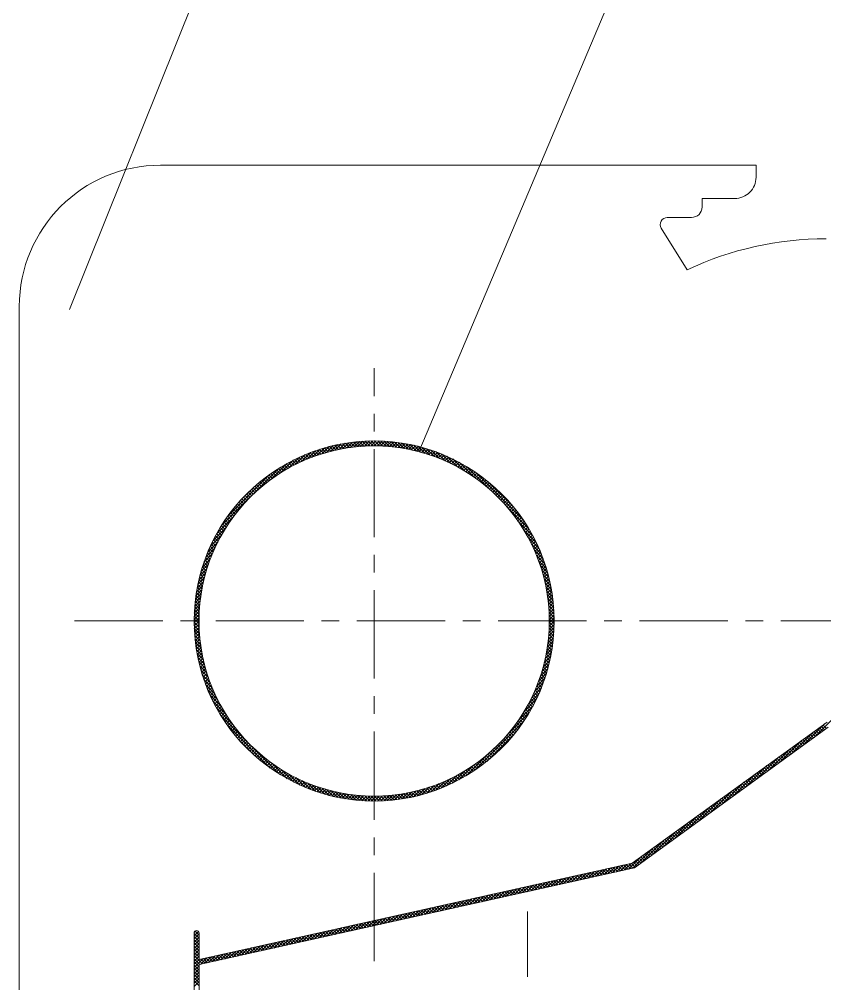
# Model space of a CAD drawing. Header units: millimetres. Extents: x -394 to 6212, y -2458 to 809.
# Drawn here: x 5214.54 to 5237.34, y -1843.11 to -1815.8 of the extents above; entities that cross this region are included whole.
import ezdxf

# ---------------------------------------------------------------- set-up
doc = ezdxf.new("R2010")
doc.units = ezdxf.units.MM
doc.linetypes.add('CENTERX2', pattern=[4, 2.5, -0.5, 0.5, -0.5])
for name, color, linetype, lineweight, true_color in [('1', 1, 'Continuous', 18, 0xff0000), ('2', 2, 'Continuous', 18, 0xffff00), ('3', 3, 'CENTERX2', 18, 0x00ff00)]:
    doc.layers.add(name, color=color, linetype=linetype, lineweight=lineweight, true_color=true_color)
pattern_1 = [(45, (4901.191079699555, -2369.496742959235), (-0.04490128060534576, 0.04490128060534577), []), (135, (4901.191079699555, -2369.496742959235), (-0.04490128060534577, -0.04490128060534576), [])]

msp = doc.modelspace()

# ---------------------------------------------------------------- hatches: boundary and pattern name
at = {"layer": '2'}
h = msp.add_hatch(dxfattribs=at)
h.set_pattern_fill('ANSI37', color=256, scale=0.02, style=0)
h.set_pattern_definition(pattern_1)
edge = h.paths.add_edge_path(flags=0)
edge.add_line((5224.584471775882, -1827.87988312264), (5224.584471775882, -1827.741493606592))
edge.add_arc((5224.584471806277, -1832.83928673585), 5.097793129258321, 90.00000034162359, 179.9999999999987)
edge.add_line((5219.486678677019, -1832.839286705454), (5219.625068193068, -1832.839286705454))
edge.add_arc((5224.584471805451, -1832.839286735024), 4.959403612384222, 90.00000034162298, 180, ccw=False)
edge = h.paths.add_edge_path(flags=0)
edge.add_line((5224.584471775882, -1827.741493606592), (5224.584471775882, -1827.87988312264))
edge.add_arc((5224.584471746311, -1832.839286735024), 4.959403612384222, 0, 89.99999965837702, ccw=False)
edge.add_line((5229.543875358696, -1832.839286705454), (5229.682264874745, -1832.839286705454))
edge.add_arc((5224.584471745487, -1832.83928673585), 5.09779312925815, 0, 89.99999965837769)
h = msp.add_hatch(dxfattribs=at)
h.set_pattern_fill('ANSI37', color=256, scale=0.02, style=0)
h.set_pattern_definition(pattern_1)
edge = h.paths.add_edge_path(flags=0)
edge.add_line((5224.584471775882, -1827.741493606592), (5224.584471775882, -1827.87988312264))
edge.add_arc((5224.584471746311, -1832.839286735024), 4.959403612384222, 0, 89.99999965837702, ccw=False)
edge.add_line((5229.543875358696, -1832.839286705454), (5229.682264874745, -1832.839286705454))
edge.add_arc((5224.584471745487, -1832.83928673585), 5.09779312925815, 0, 89.99999965837769)
edge = h.paths.add_edge_path(flags=0)
edge.add_arc((5224.584471806277, -1832.83928673585), 5.097793129258321, 90.00000034162359, 179.9999999999987)
edge.add_line((5219.486678677019, -1832.839286705454), (5219.625068193068, -1832.839286705454))
edge.add_arc((5224.584471805451, -1832.839286735024), 4.959403612384222, 90.00000034162298, 180, ccw=False)
edge.add_line((5224.584471775882, -1827.87988312264), (5224.584471775882, -1827.741493606592))
edge = h.paths.add_edge_path(flags=0)
edge.add_arc((5224.584471745487, -1832.83928673585), 5.09779312925815, 0, 89.99999965837769)
edge.add_line((5224.584471775882, -1827.741493606592), (5224.584471775882, -1827.87988312264))
edge.add_arc((5224.584471746311, -1832.839286735024), 4.959403612384222, 0, 89.99999965837702, ccw=False)
edge.add_arc((5224.584471746311, -1832.839286675884), 4.959403612384278, 270.0000003416236, 360, ccw=False)
edge.add_line((5224.584471775882, -1837.798690288269), (5224.584471775882, -1837.937079804317))
edge.add_arc((5224.584471745487, -1832.839286675059), 5.097793129258321, 270.0000003416236, 359.9999999999987)
edge = h.paths.add_edge_path(flags=0)
edge.add_arc((5224.584471805451, -1832.839286675885), 4.959403612383994, 179.9999999999974, 269.999999658379, ccw=False)
edge.add_arc((5224.584471805451, -1832.839286735024), 4.959403612384222, 90.00000034162298, 180, ccw=False)
edge.add_line((5224.584471775882, -1827.87988312264), (5224.584471775882, -1827.741493606592))
edge.add_arc((5224.584471806277, -1832.83928673585), 5.097793129258321, 90.00000034162359, 179.9999999999987)
edge.add_arc((5224.584471806276, -1832.839286675059), 5.097793129258093, 180, 269.9999996583783)
edge.add_line((5224.584471775882, -1837.937079804317), (5224.584471775882, -1837.798690288269))

# ---------------------------------------------------------------- linework, layer by layer
at = {"layer": '1'}
for p, q in [((5218.535799893686, -1819.933680635596), (5235.397673179662, -1819.933680635596)), ((5235.397673179662, -1820.276869690565), (5235.397673179662, -1819.933680635596)), ((5233.871555007129, -1820.876869690567), (5233.871555007129, -1821.115015492106)), ((5234.797673179663, -1820.876869690567), (5233.871555007129, -1820.876869690567)), ((5233.57155500713, -1821.415015492105), (5232.88599987593, -1821.415015492105)), ((5232.716443324317, -1821.721084223625), (5233.450909612658, -1822.895167945952)), ((5214.535799893686, -1823.933680635596), (5214.535799893686, -1889.184446509322)), ((5224.584471775882, -1827.846302406057), (5224.584471775882, -1827.846302406057)), ((5237.410111986458, -1835.699139753716), (5231.895515708105, -1839.695304799298)), ((5237.443393359562, -1835.84592755444), (5231.953536861424, -1839.824164860629)), ((5231.895515708105, -1839.695304799298), (5219.625068193067, -1842.427209780292)), ((5231.953536861424, -1839.824164860629), (5219.625068193067, -1842.568987730524)), ((5219.486678677019, -1841.674509295432), (5219.486678677019, -1871.471872856276)), ((5219.625068193068, -1841.674509295432), (5219.625068193067, -1842.427209780292)), ((5219.625068193067, -1842.568987730524), (5219.625068193068, -1870.549139414394))]:
    msp.add_line(p, q, dxfattribs=at)
for radius in [5.097793098862894, 4.959403582814048]:
    msp.add_circle((5224.584471775882, -1832.839286705454), radius, dxfattribs=at)
for centre, radius, start, end in [((5218.535799893686, -1823.933680635596), 4, 90, 180), ((5234.797673179663, -1820.276869690567), 0.6000000000000227, 270, 1.856426156476626e-10), ((5233.57155500713, -1821.115015492106), 0.2999999999999545, 270, 0), ((5232.88599987593, -1821.615015492106), 0.2000000000000455, 90, 212.0286773270411), ((5237.370058099216, -1831.231616712658), 9.21173723570251, 89.91034881302514, 115.1792525339292), ((5219.555873435042, -1841.674509295432), 0.06919475802442321, 0, 180)]:
    msp.add_arc(centre, radius, start, end, dxfattribs=at)
at = {"layer": '2'}
for p, q in [((5215.954444353891, -1824.02298628805), (5222.86689833227, -1806.796233191654)), ((5225.880343381714, -1827.979471178818), (5234.750087356412, -1806.979707317186)), ((5237.044356825023, -1836.135090309199), (5237.644773710324, -1835.534673423898)), ((5236.718214383304, -1836.371430189708), (5237.338903222616, -1835.750741350395)), ((5237.13252855089, -1836.071196462553), (5237.033433085518, -1835.972100997181)), ((5237.184598501231, -1836.033463851683), (5237.085503035859, -1835.934368386311)), ((5237.236668451572, -1835.995731240814), (5237.137572986198, -1835.896635775441)), ((5237.288738401912, -1835.957998629944), (5237.18964293654, -1835.858903164571)), ((5237.340808352253, -1835.920266019074), (5237.24171288688, -1835.821170553701)), ((5237.392878302594, -1835.882533408203), (5237.293782837221, -1835.78343794283)), ((5236.065929499865, -1836.844109950725), (5236.686618339177, -1836.223421111413)), ((5236.392071941585, -1836.607770070216), (5237.012760780896, -1835.987081230904)), ((5236.768038898505, -1836.335324738644), (5236.668943433133, -1836.236229273271)), ((5236.820108848847, -1836.297592127774), (5236.721013383473, -1836.198496662401)), ((5236.872178799187, -1836.259859516904), (5236.773083333815, -1836.160764051531)), ((5236.924248749528, -1836.222126906034), (5236.825153284155, -1836.123031440661)), ((5236.976318699869, -1836.184394295164), (5236.877223234495, -1836.085298829791)), ((5237.028388650208, -1836.146661684294), (5236.929293184837, -1836.047566218921)), ((5237.08045860055, -1836.108929073423), (5236.981363135177, -1836.009833608051)), ((5235.739787058145, -1837.080449831234), (5236.360475897458, -1836.459760991921)), ((5236.403549246122, -1836.599453014734), (5236.304453780748, -1836.500357549362)), ((5236.455619196461, -1836.561720403864), (5236.35652373109, -1836.462624938491)), ((5236.507689146802, -1836.523987792994), (5236.40859368143, -1836.424892327621)), ((5236.559759097144, -1836.486255182124), (5236.46066363177, -1836.387159716751)), ((5236.611829047483, -1836.448522571254), (5236.512733582112, -1836.349427105881)), ((5236.663898997825, -1836.410789960384), (5236.564803532451, -1836.311694495011)), ((5236.715968948165, -1836.373057349514), (5236.616873482792, -1836.273961884141)), ((5235.413644616426, -1837.316789711742), (5236.034333455738, -1836.69610087243)), ((5236.039059593736, -1836.863581290825), (5235.939964128364, -1836.764485825452)), ((5236.091129544077, -1836.825848679954), (5235.992034078704, -1836.726753214582)), ((5236.143199494418, -1836.788116069084), (5236.044104029045, -1836.689020603711)), ((5236.195269444758, -1836.750383458214), (5236.096173979387, -1836.651287992841)), ((5236.2473393951, -1836.712650847344), (5236.148243929726, -1836.613555381972)), ((5236.29940934544, -1836.674918236474), (5236.200313880067, -1836.575822771102)), ((5236.35147929578, -1836.637185625604), (5236.252383830408, -1836.538090160232)), ((5235.087502174706, -1837.553129592251), (5235.70819101402, -1836.932440752938)), ((5235.674569941352, -1837.127709566915), (5235.575474475979, -1837.028614101542)), ((5235.726639891693, -1837.089976956045), (5235.62754442632, -1836.990881490672)), ((5235.778709842033, -1837.052244345175), (5235.679614376661, -1836.953148879802)), ((5235.830779792374, -1837.014511734305), (5235.731684327001, -1836.915416268932)), ((5235.882849742715, -1836.976779123434), (5235.783754277342, -1836.877683658062)), ((5235.934919693055, -1836.939046512565), (5235.835824227683, -1836.839951047192)), ((5235.986989643397, -1836.901313901694), (5235.887894178023, -1836.802218436322)), ((5234.761359732986, -1837.78946947276), (5235.3820485723, -1837.168780633447)), ((5235.258010338627, -1837.429570453875), (5235.158914873254, -1837.330474988502)), ((5235.310080288968, -1837.391837843005), (5235.210984823595, -1837.292742377632)), ((5235.362150239308, -1837.354105232135), (5235.263054773935, -1837.255009766762)), ((5235.414220189649, -1837.316372621265), (5235.315124724276, -1837.217277155892)), ((5235.46629013999, -1837.278640010395), (5235.367194674617, -1837.179544545022)), ((5235.51836009033, -1837.240907399525), (5235.419264624958, -1837.141811934152)), ((5235.570430040671, -1837.203174788655), (5235.471334575298, -1837.104079323282)), ((5235.622499991011, -1837.165442177785), (5235.523404525639, -1837.066346712412)), ((5234.435217291267, -1838.025809353269), (5235.05590613058, -1837.405120513956)), ((5234.893520686242, -1837.693698729965), (5234.79442522087, -1837.594603264592)), ((5234.945590636583, -1837.655966119095), (5234.84649517121, -1837.556870653722)), ((5234.997660586924, -1837.618233508225), (5234.898565121551, -1837.519138042852)), ((5235.049730537264, -1837.580500897355), (5234.950635071892, -1837.481405431983)), ((5235.101800487605, -1837.542768286485), (5235.002705022232, -1837.443672821113)), ((5235.153870437945, -1837.505035675615), (5235.054774972573, -1837.405940210243)), ((5235.205940388286, -1837.467303064745), (5235.106844922913, -1837.368207599372)), ((5233.782932407828, -1838.498489114287), (5234.403621247141, -1837.877800274973)), ((5234.109074849548, -1838.262149233778), (5234.729763688861, -1837.641460394465)), ((5234.529031033858, -1837.957827006056), (5234.429935568485, -1837.858731540683)), ((5234.581100984198, -1837.920094395186), (5234.482005518826, -1837.820998929813)), ((5234.633170934539, -1837.882361784315), (5234.534075469166, -1837.783266318943)), ((5234.68524088488, -1837.844629173445), (5234.586145419506, -1837.745533708073)), ((5234.73731083522, -1837.806896562576), (5234.638215369848, -1837.707801097203)), ((5234.789380785561, -1837.769163951706), (5234.690285320188, -1837.670068486333)), ((5234.841450735902, -1837.731431340836), (5234.742355270529, -1837.632335875463)), ((5233.456789966109, -1838.734828994795), (5234.077478805422, -1838.114140155482)), ((5234.164541381473, -1838.221955282146), (5234.065445916101, -1838.122859816773)), ((5234.216611331814, -1838.184222671276), (5234.117515866441, -1838.085127205903)), ((5234.268681282155, -1838.146490060406), (5234.169585816781, -1838.047394595033)), ((5234.320751232495, -1838.108757449536), (5234.221655767123, -1838.009661984163)), ((5234.372821182836, -1838.071024838666), (5234.273725717463, -1837.971929373293)), ((5234.424891133177, -1838.033292227796), (5234.325795667804, -1837.934196762423)), ((5234.476961083517, -1837.995559616926), (5234.377865618145, -1837.896464151553)), ((5233.13064752439, -1838.971168875304), (5233.751336363703, -1838.350480035991)), ((5233.747981778748, -1838.523816169106), (5233.648886313375, -1838.424720703734)), ((5233.800051729088, -1838.486083558236), (5233.700956263716, -1838.386988092864)), ((5233.85212167943, -1838.448350947366), (5233.753026214056, -1838.349255481994)), ((5233.90419162977, -1838.410618336496), (5233.805096164398, -1838.311522871124)), ((5233.956261580111, -1838.372885725626), (5233.857166114738, -1838.273790260253)), ((5234.008331530452, -1838.335153114756), (5233.909236065078, -1838.236057649383)), ((5234.060401480792, -1838.297420503886), (5233.96130601542, -1838.198325038513)), ((5234.112471431133, -1838.259687893016), (5234.01337596576, -1838.160592427643)), ((5232.80450508267, -1839.207508755813), (5233.425193921984, -1838.5868199165)), ((5233.383492126363, -1838.787944445196), (5233.284396660991, -1838.688848979824)), ((5233.435562076705, -1838.750211834327), (5233.336466611331, -1838.651116368954)), ((5233.487632027045, -1838.712479223456), (5233.388536561672, -1838.613383758084)), ((5233.539701977385, -1838.674746612587), (5233.440606512013, -1838.575651147214)), ((5233.591771927727, -1838.637014001717), (5233.492676462353, -1838.537918536344)), ((5233.643841878067, -1838.599281390846), (5233.544746412695, -1838.500185925473)), ((5233.695911828408, -1838.561548779976), (5233.596816363034, -1838.462453314603)), ((5232.478362640951, -1839.443848636321), (5233.099051480264, -1838.823159797008)), ((5233.01900247398, -1839.052072721287), (5232.919907008606, -1838.952977255914)), ((5233.07107242432, -1839.014340110417), (5232.971976958947, -1838.915244645044)), ((5233.12314237466, -1838.976607499547), (5233.024046909288, -1838.877512034174)), ((5233.175212325002, -1838.938874888677), (5233.076116859628, -1838.839779423304)), ((5233.227282275341, -1838.901142277807), (5233.128186809969, -1838.802046812434)), ((5233.279352225682, -1838.863409666937), (5233.180256760309, -1838.764314201564)), ((5233.331422176023, -1838.825677056067), (5233.23232671065, -1838.726581590694)), ((5232.152220199231, -1839.680188516831), (5232.772909038545, -1839.059499677517)), ((5232.654512821595, -1839.316200997378), (5232.555417356222, -1839.217105532005)), ((5232.706582771935, -1839.278468386507), (5232.607487306562, -1839.179372921134)), ((5232.758652722276, -1839.240735775637), (5232.659557256903, -1839.141640310264)), ((5232.810722672616, -1839.203003164767), (5232.711627207244, -1839.103907699394)), ((5232.862792622957, -1839.165270553897), (5232.763697157584, -1839.066175088524)), ((5232.914862573298, -1839.127537943027), (5232.815767107925, -1839.028442477654)), ((5232.966932523638, -1839.089805332157), (5232.867837058266, -1838.990709866784)), ((5231.908389679469, -1839.834216475382), (5232.446766596825, -1839.295839558025)), ((5232.237953218869, -1839.618061884338), (5232.138857753497, -1839.518966418965)), ((5232.29002316921, -1839.580329273468), (5232.190927703837, -1839.481233808095)), ((5232.342093119551, -1839.542596662598), (5232.242997654178, -1839.443501197225)), ((5232.394163069891, -1839.504864051728), (5232.295067604518, -1839.405768586354)), ((5232.446233020232, -1839.467131440857), (5232.347137554859, -1839.368035975484)), ((5232.498302970573, -1839.429398829987), (5232.3992075052, -1839.330303364615)), ((5232.550372920913, -1839.391666219117), (5232.451277455541, -1839.292570753745)), ((5232.602442871254, -1839.353933608247), (5232.503347405881, -1839.254838142875)), ((5231.330776480116, -1839.962816868682), (5231.513160622231, -1839.780432726566)), ((5231.446299119986, -1839.937096790022), (5231.628683262102, -1839.754712647906)), ((5231.620236840504, -1839.898371118079), (5231.50427643379, -1839.782410711365)), ((5231.561821759858, -1839.911376711362), (5231.744205901973, -1839.728992569246)), ((5231.693686495439, -1839.882018211803), (5231.577726088725, -1839.76605780509)), ((5231.767136150374, -1839.865665305528), (5231.65117574366, -1839.749704898814)), ((5231.677344399727, -1839.885656632702), (5231.859728541843, -1839.703272490586)), ((5231.840585805309, -1839.849312399253), (5231.724625398596, -1839.733351992539)), ((5231.792867039599, -1839.859936554042), (5232.120624155105, -1839.532179438534)), ((5231.914035460245, -1839.832959492977), (5231.798075053531, -1839.716999086264)), ((5231.977603467166, -1839.806724938688), (5231.871524708466, -1839.700646179988)), ((5232.029673417507, -1839.768992327818), (5231.930577952134, -1839.669896862445)), ((5232.081743367848, -1839.731259716948), (5231.982647902475, -1839.632164251575)), ((5232.133813318188, -1839.693527106077), (5232.034717852815, -1839.594431640705)), ((5232.185883268529, -1839.655794495208), (5232.086787803156, -1839.556699029835)), ((5230.060027441538, -1840.245737733942), (5230.242411583654, -1840.063353591826)), ((5230.175550081408, -1840.220017655282), (5230.357934223523, -1840.037633513166)), ((5230.371592706603, -1840.17637052476), (5230.255632299889, -1840.060410118046)), ((5230.291072721279, -1840.194297576622), (5230.473456863395, -1840.011913434506)), ((5230.445042361538, -1840.160017618484), (5230.329081954825, -1840.04405721177)), ((5230.518492016473, -1840.143664712209), (5230.40253160976, -1840.027704305495)), ((5230.40659536115, -1840.168577497962), (5230.588979503266, -1839.986193355846)), ((5230.591941671409, -1840.127311805933), (5230.475981264694, -1840.01135139922)), ((5230.52211800102, -1840.142857419302), (5230.704502143136, -1839.960473277186)), ((5230.665391326344, -1840.110958899658), (5230.54943091963, -1839.994998492944)), ((5230.738840981279, -1840.094605993383), (5230.622880574566, -1839.978645586669)), ((5230.637640640892, -1840.117137340642), (5230.820024783007, -1839.934753198526)), ((5230.812290636214, -1840.078253087107), (5230.696330229501, -1839.962292680394)), ((5230.753163280762, -1840.091417261982), (5230.935547422878, -1839.909033119866)), ((5230.88574029115, -1840.061900180832), (5230.769779884437, -1839.945939774118)), ((5230.959189946086, -1840.045547274557), (5230.843229539371, -1839.929586867843)), ((5230.868685920633, -1840.065697183322), (5231.051070062748, -1839.883313041206)), ((5231.032639601021, -1840.029194368281), (5230.916679194307, -1839.913233961568)), ((5230.984208560504, -1840.039977104661), (5231.166592702619, -1839.857592962546)), ((5231.106089255956, -1840.012841462006), (5230.990128849243, -1839.896881055292)), ((5231.179538910891, -1839.996488555731), (5231.063578504178, -1839.880528149017)), ((5231.099731200374, -1840.014257026002), (5231.282115342489, -1839.831872883886)), ((5231.252988565827, -1839.980135649455), (5231.137028159113, -1839.864175242742)), ((5231.326438220763, -1839.96378274318), (5231.210477814048, -1839.847822336466)), ((5231.215253840245, -1839.988536947342), (5231.397637982361, -1839.806152805226)), ((5231.399887875697, -1839.947429836905), (5231.283927468984, -1839.831469430191)), ((5231.473337530632, -1839.931076930629), (5231.357377123919, -1839.815116523916)), ((5231.546787185568, -1839.914724024354), (5231.430826778854, -1839.79876361764)), ((5228.904801042831, -1840.502938520542), (5229.087185184946, -1840.320554378427)), ((5229.122948572703, -1840.454369931441), (5229.006988165988, -1840.338409524727)), ((5229.020323682701, -1840.477218441882), (5229.202707824817, -1840.294834299767)), ((5229.196398227637, -1840.438017025165), (5229.080437820924, -1840.322056618452)), ((5229.135846322572, -1840.451498363222), (5229.318230464688, -1840.269114221107)), ((5229.269847882572, -1840.42166411889), (5229.153887475859, -1840.305703712176)), ((5229.343297537508, -1840.405311212615), (5229.227337130794, -1840.289350805901)), ((5229.251368962443, -1840.425778284562), (5229.433753104558, -1840.243394142447)), ((5229.416747192444, -1840.388958306339), (5229.30078678573, -1840.272997899626)), ((5229.366891602313, -1840.400058205902), (5229.549275744429, -1840.217674063786)), ((5229.490196847379, -1840.372605400064), (5229.374236440665, -1840.25664499335)), ((5229.563646502314, -1840.356252493789), (5229.4476860956, -1840.240292087075)), ((5229.482414242185, -1840.374338127242), (5229.6647983843, -1840.191953985126)), ((5229.637096157249, -1840.339899587513), (5229.521135750536, -1840.223939180799)), ((5229.710545812185, -1840.323546681238), (5229.594585405471, -1840.207586274524)), ((5229.597936882054, -1840.348618048582), (5229.78032102417, -1840.166233906466)), ((5229.783995467121, -1840.307193774963), (5229.668035060407, -1840.191233368249)), ((5229.713459521926, -1840.322897969922), (5229.895843664041, -1840.140513827806)), ((5229.857445122056, -1840.290840868687), (5229.741484715342, -1840.174880461973)), ((5229.93089477699, -1840.274487962412), (5229.814934370277, -1840.158527555698)), ((5229.828982161796, -1840.297177891262), (5230.011366303912, -1840.114793749146)), ((5230.004344431926, -1840.258135056136), (5229.888384025212, -1840.142174649422)), ((5229.944504801667, -1840.271457812602), (5230.126888943782, -1840.089073670486)), ((5230.077794086862, -1840.241782149861), (5229.961833680148, -1840.125821743147)), ((5230.151243741797, -1840.225429243586), (5230.035283335083, -1840.109468836872)), ((5230.224693396732, -1840.20907633731), (5230.108732990018, -1840.093115930596)), ((5230.298143051667, -1840.192723431035), (5230.182182644953, -1840.076763024321)), ((5227.634052004253, -1840.785859385802), (5227.816436146369, -1840.603475243687)), ((5227.749574644124, -1840.760139307142), (5227.931958786239, -1840.577755165027)), ((5227.947754093737, -1840.716016431847), (5227.831793687023, -1840.600056025133)), ((5227.865097283994, -1840.734419228482), (5228.04748142611, -1840.552035086367)), ((5228.021203748672, -1840.699663525571), (5227.905243341958, -1840.583703118858)), ((5228.094653403607, -1840.683310619296), (5227.978692996893, -1840.567350212582)), ((5227.980619923866, -1840.708699149822), (5228.163004065981, -1840.526315007707)), ((5228.168103058543, -1840.666957713021), (5228.052142651829, -1840.550997306307)), ((5228.096142563735, -1840.682979071162), (5228.278526705852, -1840.500594929047)), ((5228.241552713478, -1840.650604806745), (5228.125592306765, -1840.534644400031)), ((5228.315002368413, -1840.63425190047), (5228.1990419617, -1840.518291493756)), ((5228.211665203607, -1840.657258992502), (5228.394049345722, -1840.474874850387)), ((5228.388452023349, -1840.617898994195), (5228.272491616634, -1840.501938587481)), ((5228.327187843477, -1840.631538913842), (5228.509571985593, -1840.449154771727)), ((5228.461901678284, -1840.601546087919), (5228.34594127157, -1840.485585681205)), ((5228.535351333219, -1840.585193181644), (5228.419390926506, -1840.46923277493)), ((5228.442710483348, -1840.605818835182), (5228.625094625463, -1840.423434693067)), ((5228.608800988154, -1840.568840275369), (5228.492840581441, -1840.452879868655)), ((5228.558233123219, -1840.580098756522), (5228.740617265335, -1840.397714614407)), ((5228.68225064309, -1840.552487369093), (5228.566290236377, -1840.436526962379)), ((5228.755700298026, -1840.536134462818), (5228.639739891311, -1840.420174056104)), ((5228.67375576309, -1840.554378677862), (5228.856139905205, -1840.371994535747)), ((5228.829149952961, -1840.519781556542), (5228.713189546247, -1840.403821149829)), ((5228.902599607896, -1840.503428650267), (5228.786639201183, -1840.387468243553)), ((5228.78927840296, -1840.528658599202), (5228.971662545076, -1840.346274457087)), ((5228.976049262831, -1840.487075743992), (5228.860088856118, -1840.371115337277)), ((5229.049498917767, -1840.470722837716), (5228.933538511053, -1840.354762431002)), ((5226.363302965675, -1841.068780251062), (5226.54568710779, -1840.886396108947)), ((5226.478825605546, -1841.043060172402), (5226.661209747662, -1840.860676030287)), ((5226.699109959836, -1840.994015838528), (5226.583149553123, -1840.878055431814)), ((5226.594348245417, -1841.017340093742), (5226.776732387532, -1840.834955951627)), ((5226.772559614771, -1840.977662932252), (5226.656599208058, -1840.861702525538)), ((5226.709870885287, -1840.991620015082), (5226.892255027403, -1840.809235872967)), ((5226.846009269707, -1840.961310025977), (5226.730048862993, -1840.845349619263)), ((5226.919458924643, -1840.944957119701), (5226.803498517928, -1840.828996712988)), ((5226.825393525158, -1840.965899936422), (5227.007777667273, -1840.783515794307)), ((5226.992908579577, -1840.928604213426), (5226.876948172864, -1840.812643806712)), ((5226.940916165028, -1840.940179857762), (5227.123300307144, -1840.757795715647)), ((5227.066358234512, -1840.912251307151), (5226.950397827799, -1840.796290900437)), ((5227.139807889448, -1840.895898400875), (5227.023847482734, -1840.779937994162)), ((5227.0564388049, -1840.914459779102), (5227.238822947015, -1840.732075636987)), ((5227.213257544384, -1840.8795454946), (5227.09729713767, -1840.763585087886)), ((5227.286707199319, -1840.863192588325), (5227.170746792605, -1840.747232181611)), ((5227.17196144477, -1840.888739700442), (5227.354345586886, -1840.706355558327)), ((5227.360156854254, -1840.846839682049), (5227.24419644754, -1840.730879275336)), ((5227.287484084641, -1840.863019621782), (5227.469868226756, -1840.680635479667)), ((5227.433606509189, -1840.830486775774), (5227.317646102476, -1840.71452636906)), ((5227.507056164125, -1840.814133869499), (5227.391095757411, -1840.698173462785)), ((5227.403006724512, -1840.837299543122), (5227.585390866628, -1840.654915401007)), ((5227.58050581906, -1840.797780963223), (5227.464545412347, -1840.68182055651)), ((5227.518529364382, -1840.811579464462), (5227.700913506497, -1840.629195322347)), ((5227.653955473996, -1840.781428056948), (5227.537995067282, -1840.665467650234)), ((5227.727405128931, -1840.765075150673), (5227.611444722217, -1840.649114743959)), ((5227.800854783866, -1840.748722244397), (5227.684894377152, -1840.632761837684)), ((5227.874304438802, -1840.732369338122), (5227.758344032088, -1840.616408931408)), ((5225.208076566968, -1841.325981037663), (5225.390460709084, -1841.143596895547)), ((5225.323599206839, -1841.300260959003), (5225.505983348955, -1841.117876816887)), ((5225.450465825936, -1841.272015245209), (5225.334505419221, -1841.156054838495)), ((5225.523915480871, -1841.255662338934), (5225.407955074157, -1841.13970193222)), ((5225.439121846709, -1841.274540880343), (5225.621505988825, -1841.092156738227)), ((5225.597365135806, -1841.239309432658), (5225.481404729092, -1841.123349025944)), ((5225.55464448658, -1841.248820801683), (5225.737028628696, -1841.066436659567)), ((5225.670814790742, -1841.222956526383), (5225.554854384028, -1841.106996119669)), ((5225.744264445677, -1841.206603620107), (5225.628304038964, -1841.090643213393)), ((5225.670167126451, -1841.223100723023), (5225.852551268566, -1841.040716580907)), ((5225.817714100612, -1841.190250713832), (5225.701753693898, -1841.074290307118)), ((5225.891163755547, -1841.173897807557), (5225.775203348833, -1841.057937400843)), ((5225.785689766321, -1841.197380644363), (5225.968073908437, -1841.014996502247)), ((5225.964613410483, -1841.157544901281), (5225.848653003769, -1841.041584494567)), ((5225.901212406193, -1841.171660565702), (5226.083596548308, -1840.989276423587)), ((5226.038063065418, -1841.141191995006), (5225.922102658705, -1841.025231588292)), ((5226.111512720354, -1841.124839088731), (5225.99555231364, -1841.008878682017)), ((5226.016735046063, -1841.145940487042), (5226.199119188179, -1840.963556344927)), ((5226.184962375289, -1841.108486182455), (5226.069001968574, -1840.992525775741)), ((5226.132257685934, -1841.120220408382), (5226.314641828049, -1840.937836266267)), ((5226.258412030224, -1841.09213327618), (5226.14245162351, -1840.976172869466)), ((5226.331861685159, -1841.075780369904), (5226.215901278446, -1840.959819963191)), ((5226.247780325804, -1841.094500329722), (5226.43016446792, -1840.912116187607)), ((5226.405311340095, -1841.059427463629), (5226.289350933382, -1840.943467056915)), ((5226.47876099503, -1841.043074557354), (5226.362800588317, -1840.92711415064)), ((5226.552210649966, -1841.026721651078), (5226.436250243251, -1840.910761244364)), ((5226.625660304901, -1841.010368744803), (5226.509699898187, -1840.894408338089)), ((5223.93732752839, -1841.608901902923), (5224.119711670505, -1841.426517760807)), ((5224.052850168261, -1841.583181824263), (5224.235234310377, -1841.400797682147)), ((5224.201821692035, -1841.55001465189), (5224.085861285321, -1841.434054245176)), ((5224.27527134697, -1841.533661745615), (5224.159310940257, -1841.417701338901)), ((5224.168372808132, -1841.557461745603), (5224.350756950247, -1841.375077603487)), ((5224.348721001906, -1841.517308839339), (5224.232760595191, -1841.401348432625)), ((5224.283895448002, -1841.531741666943), (5224.466279590118, -1841.349357524827)), ((5224.422170656841, -1841.500955933064), (5224.306210250127, -1841.38499552635)), ((5224.495620311776, -1841.484603026789), (5224.379659905063, -1841.368642620075)), ((5224.399418087874, -1841.506021588283), (5224.581802229989, -1841.323637446167)), ((5224.569069966711, -1841.468250120513), (5224.453109559998, -1841.3522897138)), ((5224.514940727744, -1841.480301509623), (5224.69732486986, -1841.297917367507)), ((5224.642519621647, -1841.451897214238), (5224.526559214933, -1841.335936807524)), ((5224.715969276583, -1841.435544307963), (5224.600008869868, -1841.319583901249)), ((5224.630463367615, -1841.454581430963), (5224.81284750973, -1841.272197288847)), ((5224.789418931518, -1841.419191401687), (5224.673458524804, -1841.303230994973)), ((5224.745986007485, -1841.428861352303), (5224.928370149602, -1841.246477210187)), ((5224.862868586452, -1841.402838495412), (5224.746908179739, -1841.286878088698)), ((5224.936318241388, -1841.386485589137), (5224.820357834674, -1841.270525182422)), ((5224.861508647356, -1841.403141273643), (5225.043892789471, -1841.220757131527)), ((5225.009767896324, -1841.370132682861), (5224.89380748961, -1841.254172276147)), ((5225.083217551259, -1841.353779776586), (5224.967257144545, -1841.237819369871)), ((5224.977031287227, -1841.377421194983), (5225.159415429343, -1841.195037052867)), ((5225.156667206194, -1841.33742687031), (5225.04070679948, -1841.221466463596)), ((5225.092553927097, -1841.351701116323), (5225.274938069213, -1841.169316974207)), ((5225.230116861129, -1841.321073964035), (5225.114156454416, -1841.205113557321)), ((5225.303566516065, -1841.30472105776), (5225.187606109351, -1841.188760651046)), ((5225.377016171001, -1841.288368151484), (5225.261055764287, -1841.17240774477)), ((5219.486678677019, -1841.749027816181), (5219.607390936928, -1841.628315556272)), ((5219.625068193068, -1841.822599458299), (5219.486678677019, -1841.684209942251)), ((5219.486678677019, -1841.838830377392), (5219.625068193068, -1841.700440861343)), ((5219.488940100905, -1841.656963831085), (5219.538327970696, -1841.607575961294)), ((5219.625068193067, -1841.732796897089), (5219.51270381142, -1841.620432515441)), ((5222.782101129683, -1841.866102689523), (5222.964485271798, -1841.683718547407)), ((5222.897623769554, -1841.840382610863), (5223.08000791167, -1841.657998468747)), ((5223.026627213069, -1841.811661152296), (5222.910666806356, -1841.695700745582)), ((5223.100076868005, -1841.79530824602), (5222.984116461291, -1841.679347839307)), ((5223.013146409425, -1841.814662532203), (5223.19553055154, -1841.632278390087)), ((5223.173526522941, -1841.778955339745), (5223.057566116227, -1841.662994933031)), ((5223.128669049295, -1841.788942453543), (5223.311053191411, -1841.606558311427)), ((5223.246976177876, -1841.76260243347), (5223.131015771162, -1841.646642026756)), ((5223.320425832811, -1841.746249527194), (5223.204465426097, -1841.63028912048)), ((5223.244191689167, -1841.763222374883), (5223.426575831281, -1841.580838232767)), ((5223.393875487746, -1841.729896620919), (5223.277915081032, -1841.613936214205)), ((5223.467325142682, -1841.713543714643), (5223.351364735968, -1841.59758330793)), ((5223.359714329036, -1841.737502296223), (5223.542098471152, -1841.555118154107)), ((5223.540774797617, -1841.697190808368), (5223.424814390904, -1841.581230401654)), ((5223.475236968908, -1841.711782217563), (5223.657621111023, -1841.529398075447)), ((5223.614224452552, -1841.680837902093), (5223.498264045838, -1841.564877495379)), ((5223.687674107488, -1841.664484995817), (5223.571713700773, -1841.548524589104)), ((5223.590759608778, -1841.686062138903), (5223.773143750894, -1841.503677996787)), ((5223.761123762423, -1841.648132089542), (5223.645163355709, -1841.532171682828)), ((5223.706282248649, -1841.660342060243), (5223.888666390764, -1841.477957918127)), ((5223.834573417358, -1841.631779183267), (5223.718613010645, -1841.515818776553)), ((5223.908023072294, -1841.615426276991), (5223.79206266558, -1841.499465870278)), ((5223.82180488852, -1841.634621981583), (5224.004189030636, -1841.452237839467)), ((5223.981472727229, -1841.599073370716), (5223.865512320515, -1841.483112964002)), ((5224.054922382164, -1841.582720464441), (5223.93896197545, -1841.466760057727)), ((5224.128372037099, -1841.566367558165), (5224.012411630386, -1841.450407151452)), ((5219.625068193068, -1841.91240201951), (5219.486678677019, -1841.774012503462)), ((5219.486678677019, -1841.928632938603), (5219.625068193068, -1841.790243422554)), ((5219.625068193067, -1842.002204580721), (5219.486678677019, -1841.863815064672)), ((5219.486678677019, -1842.018435499813), (5219.625068193067, -1841.880045983765)), ((5219.625068193067, -1842.092007141931), (5219.486678677019, -1841.953617625883)), ((5219.486678677019, -1842.108238061024), (5219.625068193068, -1841.969848544975)), ((5221.511352091105, -1842.149023554783), (5221.693736233221, -1841.966639412668)), ((5221.626874730976, -1842.123303476123), (5221.809258873091, -1841.940919334008)), ((5221.777983079169, -1842.089660558977), (5221.662022672455, -1841.973700152263)), ((5221.851432734104, -1842.073307652701), (5221.73547232739, -1841.957347245987)), ((5221.742397370846, -1842.097583397463), (5221.924781512962, -1841.915199255347)), ((5221.92488238904, -1842.056954746426), (5221.808921982326, -1841.940994339712)), ((5221.857920010717, -1842.071863318803), (5222.040304152833, -1841.889479176687)), ((5221.998332043975, -1842.040601840151), (5221.882371637262, -1841.924641433437)), ((5222.07178169891, -1842.024248933876), (5221.955821292197, -1841.908288527161)), ((5221.973442650588, -1842.046143240143), (5222.155826792704, -1841.863759098027)), ((5222.145231353846, -1842.0078960276), (5222.029270947131, -1841.891935620886)), ((5222.088965290459, -1842.020423161483), (5222.271349432574, -1841.838039019367)), ((5222.218681008781, -1841.991543121325), (5222.102720602067, -1841.875582714611)), ((5222.292130663716, -1841.975190215049), (5222.176170257003, -1841.859229808335)), ((5222.204487930329, -1841.994703082823), (5222.386872072445, -1841.812318940707)), ((5222.365580318651, -1841.958837308774), (5222.249619911938, -1841.84287690206)), ((5222.320010570201, -1841.968983004163), (5222.502394712316, -1841.786598862047)), ((5222.439029973587, -1841.942484402498), (5222.323069566873, -1841.826523995785)), ((5222.512479628523, -1841.926131496223), (5222.396519221808, -1841.810171089509)), ((5222.43553321007, -1841.943262925503), (5222.617917352186, -1841.760878783387)), ((5222.585929283458, -1841.909778589948), (5222.469968876744, -1841.793818183234)), ((5222.659378938392, -1841.893425683672), (5222.543418531679, -1841.777465276959)), ((5222.551055849942, -1841.917542846843), (5222.733439992057, -1841.735158704727)), ((5222.732828593328, -1841.877072777397), (5222.616868186615, -1841.761112370683)), ((5222.666578489812, -1841.891822768183), (5222.848962631928, -1841.709438626067)), ((5222.806278248264, -1841.860719871122), (5222.69031784155, -1841.744759464408)), ((5222.8797279032, -1841.844366964846), (5222.763767496485, -1841.728406558133)), ((5222.953177558134, -1841.828014058571), (5222.83721715142, -1841.712053651857)), ((5219.625068193067, -1842.181809703142), (5219.486678677019, -1842.043420187093)), ((5219.486678677019, -1842.198040622235), (5219.625068193067, -1842.059651106186)), ((5219.625068193067, -1842.271612264353), (5219.486678677019, -1842.133222748304)), ((5219.486678677019, -1842.287843183446), (5219.625068193067, -1842.149453667397)), ((5219.625068193067, -1842.361414825563), (5219.486678677019, -1842.223025309515)), ((5219.486678677019, -1842.377645744656), (5219.625068193068, -1842.239256228608)), ((5220.240603052528, -1842.431944420043), (5220.422987194644, -1842.249560277928)), ((5220.356125692399, -1842.406224341383), (5220.538509834513, -1842.223840199268)), ((5220.529338945268, -1842.367659965658), (5220.413378538554, -1842.251699558944)), ((5220.471648332269, -1842.380504262723), (5220.654032474385, -1842.198120120608)), ((5220.602788600204, -1842.351307059383), (5220.48682819349, -1842.235346652669)), ((5220.67623825514, -1842.334954153107), (5220.560277848425, -1842.218993746393)), ((5220.58717097214, -1842.354784184063), (5220.769555114255, -1842.172400041948)), ((5220.749687910074, -1842.318601246832), (5220.633727503361, -1842.202640840118)), ((5220.70269361201, -1842.329064105403), (5220.885077754126, -1842.146679963288)), ((5220.823137565009, -1842.302248340557), (5220.707177158296, -1842.186287933843)), ((5220.896587219945, -1842.285895434281), (5220.780626813231, -1842.169935027567)), ((5220.818216251881, -1842.303344026743), (5221.000600393997, -1842.120959884628)), ((5220.970036874881, -1842.269542528006), (5220.854076468167, -1842.153582121292)), ((5221.043486529816, -1842.253189621731), (5220.927526123102, -1842.137229215016)), ((5220.933738891752, -1842.277623948083), (5221.116123033868, -1842.095239805968)), ((5221.116936184751, -1842.236836715455), (5221.000975778037, -1842.120876308741)), ((5221.049261531623, -1842.251903869423), (5221.231645673738, -1842.069519727308)), ((5221.190385839686, -1842.22048380918), (5221.074425432972, -1842.104523402465)), ((5221.263835494622, -1842.204130902905), (5221.147875087908, -1842.08817049619)), ((5221.164784171494, -1842.226183790763), (5221.347168313609, -1842.043799648648)), ((5221.337285149557, -1842.187777996629), (5221.221324742844, -1842.071817589915)), ((5221.280306811364, -1842.200463712103), (5221.462690953479, -1842.018079569988)), ((5221.410734804493, -1842.171425090354), (5221.294774397778, -1842.05546468364)), ((5221.484184459428, -1842.155072184078), (5221.368224052713, -1842.039111777364)), ((5221.395829451235, -1842.174743633443), (5221.57821359335, -1841.992359491328)), ((5221.557634114363, -1842.138719277803), (5221.441673707649, -1842.022758871089)), ((5221.631083769298, -1842.122366371528), (5221.515123362585, -1842.006405964813)), ((5221.704533424233, -1842.106013465252), (5221.58857301752, -1841.990053058538)), ((5219.72139274098, -1842.547541934687), (5219.486678677018, -1842.312827870725)), ((5219.486678677019, -1842.467448305867), (5219.625068193068, -1842.329058789818)), ((5219.647943086045, -1842.563894840962), (5219.486678677019, -1842.402630431936)), ((5219.486678677019, -1842.647053428288), (5219.729851355419, -1842.403880749888)), ((5219.486678677019, -1842.557250867078), (5219.625068193067, -1842.418861351029)), ((5219.625068193067, -1842.630822509196), (5219.486678677019, -1842.492432993147)), ((5219.662989853174, -1842.560544813343), (5219.84537399529, -1842.378160671228)), ((5219.794842395915, -1842.531189028412), (5219.678881989202, -1842.415228621698)), ((5219.86829205085, -1842.514836122136), (5219.752331644137, -1842.398875715422)), ((5219.778512493044, -1842.534824734683), (5219.96089663516, -1842.352440592568)), ((5219.941741705786, -1842.498483215861), (5219.825781299071, -1842.382522809147)), ((5219.894035132916, -1842.509104656023), (5220.076419275031, -1842.326720513908)), ((5220.015191360721, -1842.482130309586), (5219.899230954007, -1842.366169902872)), ((5220.088641015656, -1842.46577740331), (5219.972680608943, -1842.349816996596)), ((5220.009557772786, -1842.483384577363), (5220.191941914902, -1842.301000435248)), ((5220.162090670592, -1842.449424497035), (5220.046130263878, -1842.333464090321)), ((5220.235540325527, -1842.433071590759), (5220.119579918813, -1842.317111184046)), ((5220.125080412657, -1842.457664498703), (5220.307464554772, -1842.275280356588)), ((5220.308989980463, -1842.416718684484), (5220.193029573748, -1842.30075827777)), ((5220.382439635398, -1842.400365778209), (5220.266479228684, -1842.284405371495)), ((5220.455889290333, -1842.384012871933), (5220.339928883619, -1842.268052465219)), ((5219.625068193067, -1842.720625070406), (5219.486678677019, -1842.582235554358)), ((5219.486678677019, -1842.736855989499), (5219.625068193067, -1842.598466473451)), ((5219.625068193067, -1842.810427631617), (5219.486678677019, -1842.672038115568)), ((5219.486678677019, -1842.826658550709), (5219.625068193067, -1842.688269034661)), ((5219.625068193067, -1842.900230192828), (5219.486678677019, -1842.761840676779)), ((5219.486678677019, -1842.91646111192), (5219.625068193067, -1842.778071595872)), ((5219.625068193067, -1842.990032754038), (5219.486678677019, -1842.85164323799)), ((5219.486678677019, -1843.006263673131), (5219.625068193067, -1842.867874157082)), ((5219.625068193067, -1843.079835315249), (5219.486678677019, -1842.941445799201)), ((5219.486678677019, -1843.096066234342), (5219.625068193067, -1842.957676718293)), ((5219.625068193067, -1843.16963787646), (5219.486678677019, -1843.031248360411)), ((5219.486678677019, -1843.185868795552), (5219.625068193068, -1843.047479279504))]:
    msp.add_line(p, q, dxfattribs=at)
at = {"layer": '3'}
for p, q in [((5224.584471775882, -1842.470633820921), (5224.584471775882, -1825.681343388897)), ((5216.098099220752, -1832.839286705454), (5259.965554817992, -1832.839286705454)), ((5228.924471775882, -1870.911124092371), (5228.924471775882, -1841.060751623539))]:
    msp.add_line(p, q, dxfattribs=at)

doc.saveas('drawing.dxf')
